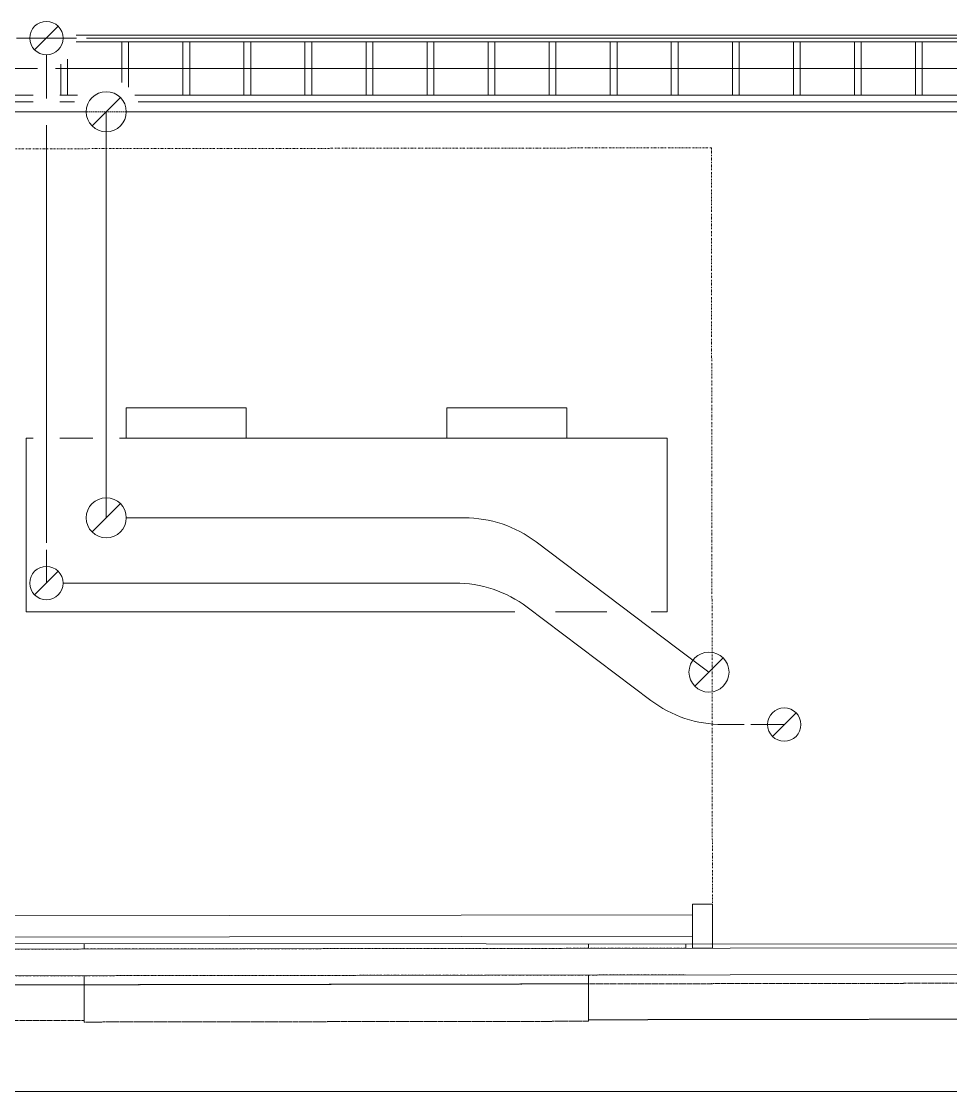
# Model space of a CAD drawing. Header units: centimetres. Extents: x -1762 to 3746, y -261 to 6534.
# Drawn here: x 1106.2 to 1454.1, y 2323.5 to 2724.1 of the extents above; entities that cross this region are included whole.
import ezdxf

# ---------------------------------------------------------------- set-up
doc = ezdxf.new("R2010")
doc.units = ezdxf.units.CM
for name, pattern in [('_Overhead', [0.47625, 0.3175, -0.15875]), ('_Overhead_2_', [0.47625, 0.3175, -0.15875]), ('Hidden', [0.714375, 0.47625, -0.238125]), ('Čerchovaná', [1.2, 0.6, -0.3, 0, -0.3])]:
    doc.linetypes.add(name, pattern=pattern)
for name, color, linetype, lineweight in [('A-CLNG', 7, 'Continuous', 9), ('A-DETL-HDLN', 7, 'Hidden', 9), ('A-DOOR', 7, 'Continuous', 9), ('A-FLOR', 7, 'Continuous', 9), ('A-WALL', 7, 'Continuous', 9), ('E-CABL-TRAY', 7, 'Continuous', 9), ('E-CABL-TRAY-CNTR', 7, 'Continuous', 9), ('M-EQPM', 7, 'Continuous', 9), ('M-HVAC-DUCT', 7, 'Continuous', 9)]:
    doc.layers.add(name, color=color, linetype=linetype, lineweight=lineweight)
doc.layers.add('M-HVAC-DUCT-ANNO', color=7, linetype='Continuous', lineweight=9, true_color=0x007f00)

# ---------------------------------------------------------------- blocks, each defined once
blk = doc.blocks.new('PQ_RVR_EST-01_ZZ_ZZ_MO_T_A_rvt-1-Planta bodega almacenamiento congelados')
at = {"layer": 'A-FLOR', "color": 254, "linetype": '_Overhead', "true_color": 0xd4d4d4}
for p, q in [((420.79, 2362.23), (1960.74, 2364.92)), ((1318.59, 2363.8), (1129.7, 2363.47)), ((1669.84, 2364.41), (1318.59, 2363.8)), ((1129.7, 2363.47), (946.5, 2363.15))]:
    blk.add_line(p, q, dxfattribs=at)
blk = doc.blocks.new('Doors_Industrial_Loading-Systems_sectional-overhead-door_standard-lift_80mm - 2600 x 3000 mm-1401268-Planta bodega almacenamiento congelados')
at = {"layer": 'A-DOOR', "color": 253, "linetype": 'Čerchovaná', "true_color": 0xaaaaaa}
for p, q in [((130, 5), (-130, 5)), ((-140, -5), (-140, -304.59)), ((-130, -5), (130, -5)), ((140, -5), (140, -304.59)), ((-140, -304.59), (140, -304.59))]:
    blk.add_line(p, q, dxfattribs=at)
at = {"layer": 'A-DOOR', "color": 253, "true_color": 0xaaaaaa}
for p, q in [((-140, -5), (-140, -21.5)), ((-132.5, -5), (-140, -5)), ((-132.5, -21.5), (-132.5, -5)), ((132.5, -21.5), (132.5, -5)), ((132.5, -5), (140, -5)), ((140, -5), (140, -21.5)), ((-132.5, -9.5), (132.5, -9.5)), ((-132.5, -10), (-132.5, -17.5)), ((132.5, -17.5), (132.5, -10)), ((-132.5, -17.5), (132.5, -17.5)), ((-140, -21.5), (-132.5, -21.5)), ((140, -21.5), (132.5, -21.5))]:
    blk.add_line(p, q, dxfattribs=at)
blk = doc.blocks.new('PQ_RVR_ARQ-01_ZZ_ZZ_MO_T_A_rvt-1-Planta bodega almacenamiento congelados')
at = {"layer": 'A-CLNG', "color": 254, "lineweight": 18, "true_color": 0xd4d4d4}
blk.add_line((-1446.03, 2381.31), (2016.25, 2378.09), dxfattribs=at)
at = {"layer": 'A-FLOR', "color": 254, "linetype": '_Overhead_2_', "true_color": 0xd4d4d4}
for p, q in [((1129.7, 2378.91), (1129.7, 2376.86)), ((1129.7, 2376.86), (1129.7, 2378.91)), ((1129.7, 2376.86), (1129.7, 2378.91)), ((1129.7, 2378.91), (1129.7, 2376.86)), ((1318.59, 2377.12), (1318.59, 2378.74)), ((1318.59, 2378.74), (1318.59, 2377.12)), ((1318.59, 2378.74), (1318.59, 2377.12)), ((1318.59, 2377.12), (1318.59, 2378.74)), ((1129.7, 2366.86), (1129.7, 2363.47)), ((1129.7, 2350.08), (1129.7, 2366.86)), ((1129.7, 2363.47), (1129.7, 2366.86)), ((1129.7, 2366.86), (1129.7, 2363.47)), ((1318.59, 2363.8), (1318.59, 2367.12)), ((1318.59, 2367.12), (1318.59, 2350.37)), ((1318.59, 2367.12), (1318.59, 2363.8)), ((1318.59, 2363.8), (1318.59, 2367.12)), ((1318.59, 2350.37), (1318.59, 2363.8)), ((1318.59, 2363.8), (1318.59, 2350.37)), ((1318.59, 2350.37), (1318.59, 2363.8)), ((1129.7, 2363.47), (1129.7, 2350.08)), ((1129.7, 2350.08), (1129.7, 2363.47)), ((1129.7, 2363.47), (1129.7, 2350.08)), ((1129.7, 2350.08), (946.5, 2349.8)), ((946.5, 2349.8), (1129.7, 2350.08)), ((1129.7, 2349.52), (1129.7, 2350.08)), ((1129.7, 2350.08), (1129.7, 2349.52)), ((1318.59, 2349.8), (1129.7, 2349.52)), ((1129.7, 2349.52), (1318.59, 2349.8)), ((1669.84, 2350.9), (1318.59, 2350.37)), ((1318.59, 2350.37), (1669.84, 2350.9)), ((1318.59, 2350.37), (1318.59, 2349.8)), ((1318.59, 2349.8), (1318.59, 2350.37)), ((707.08, 2323.48), (2050.83, 2323.48)), ((2050.83, 2323.48), (707.08, 2323.48))]:
    blk.add_line(p, q, dxfattribs=at)
at = {"layer": 'A-WALL', "color": 253, "true_color": 0xaaaaaa}
for p, q in [((-146.27, 2375.1), (2016.25, 2378.09)), ((1354.97, 2378.7), (1354.98, 2377.17)), ((2050.83, 2368.13), (-146.19, 2365.1))]:
    blk.add_line(p, q, dxfattribs=at)
at = {"layer": 'A-DOOR', "color": 253, "lineweight": 9, "true_color": 0xaaaaaa, "rotation": 180.0792221139758}
blk.add_blockref('Doors_Industrial_Loading-Systems_sectional-overhead-door_standard-lift_80mm - 2600 x 3000 mm-1401268-Planta bodega almacenamiento congelados', (1224.98, 2371.99), dxfattribs=at)
blk = doc.blocks.new('M_Round Elbow - 1 D-V91-Planta bodega almacenamiento congelados')
at = {"layer": 'M-HVAC-DUCT', "color": 6, "true_color": 0xff00ff}
blk.add_line((1137.99, 2675.27), (1137.99, 2690.27), dxfattribs=at)
blk = doc.blocks.new('M_Round Elbow - 1 D-1601155-Planta bodega almacenamiento congelados')
at = {"layer": 'M-HVAC-DUCT', "color": 6, "true_color": 0xff00ff}
blk.add_line((763.17, 2538.29), (763.17, 2553.29), dxfattribs=at)
blk = doc.blocks.new('M_Round Tee - Standard-1634865-Planta bodega almacenamiento congelados')
at = {"layer": 'M-HVAC-DUCT', "color": 6, "true_color": 0xff00ff}
blk.add_line((1126.82, 2717.84), (1104.32, 2717.84), dxfattribs=at)
blk = doc.blocks.new('M_Round Elbow - 1 D-1603467-Planta bodega almacenamiento congelados')
at = {"layer": 'M-HVAC-DUCT', "color": 6, "true_color": 0xff00ff}
blk.add_line((757.74, 2513.84), (757.74, 2526.34), dxfattribs=at)
blk = doc.blocks.new('RVR-PQ-Equipo de aire-4 - RVR-PQ-Equipo de aire-4-V101-Planta bodega almacenamiento congelados')
at = {"layer": 'M-EQPM'}
for p, q in [((-114.05, 32.5), (-120, 32.5)), ((-120, 32.5), (-120, -32.5)), ((-78.21, 32.5), (-97.44, 32.5)), ((120, 32.5), (-63, 32.5)), ((120, -32.5), (120, 32.5)), ((-120, -32.5), (84.98, -32.5)), ((-82.46, -32.5), (-82.46, -43.9)), ((-37.54, -43.9), (-37.54, -32.5)), ((37.54, -32.5), (37.54, -43.9)), ((82.46, -43.9), (82.46, -32.5)), ((94.98, -32.5), (107.4, -32.5)), ((117.4, -32.5), (120, -32.5)), ((-82.46, -43.9), (-37.54, -43.9)), ((37.54, -43.9), (82.46, -43.9))]:
    blk.add_line(p, q, dxfattribs=at)

msp = doc.modelspace()

# ---------------------------------------------------------------- linework, layer by layer
at = {"layer": 'A-DETL-HDLN', "color": 6, "true_color": 0xff00ff}
for p, q in [((1145.46, 2690.22), (1130.5, 2690.22)), ((1137.99, 2690.27), (1137.99, 2690.28))]:
    msp.add_line(p, q, dxfattribs=at)
at = {"layer": 'E-CABL-TRAY'}
for p, q in [((1666.45, 2716.43), (1126.68, 2716.43)), ((1666.41, 2718.97), (1126.71, 2718.97)), ((1143.82, 2716.43), (1143.82, 2701.27)), ((1146.36, 2716.43), (1146.36, 2699.51)), ((1166.68, 2716.43), (1166.68, 2696.51)), ((1169.22, 2716.43), (1169.22, 2696.51)), ((1189.54, 2716.43), (1189.54, 2696.51)), ((1192.08, 2716.43), (1192.08, 2696.51)), ((1212.4, 2716.43), (1212.4, 2696.51)), ((1214.94, 2716.43), (1214.94, 2696.51)), ((1235.26, 2716.43), (1235.26, 2696.51)), ((1237.8, 2716.43), (1237.8, 2696.51)), ((1258.12, 2716.43), (1258.12, 2696.51)), ((1260.66, 2716.43), (1260.66, 2696.51)), ((1280.98, 2716.43), (1280.98, 2696.51)), ((1283.52, 2716.43), (1283.52, 2696.51)), ((1303.84, 2716.43), (1303.84, 2696.51)), ((1306.38, 2716.43), (1306.38, 2696.51)), ((1326.7, 2716.43), (1326.7, 2696.51)), ((1329.24, 2716.43), (1329.24, 2696.51)), ((1349.56, 2716.43), (1349.56, 2696.51)), ((1352.1, 2716.43), (1352.1, 2696.51)), ((1372.42, 2716.43), (1372.42, 2696.51)), ((1374.96, 2716.43), (1374.96, 2696.51)), ((1395.28, 2716.43), (1395.28, 2696.51)), ((1397.82, 2716.43), (1397.82, 2696.51)), ((1418.14, 2716.43), (1418.14, 2696.51)), ((1420.68, 2716.43), (1420.68, 2696.51)), ((1441, 2716.43), (1441, 2696.51)), ((1443.54, 2716.43), (1443.54, 2696.51)), ((1123.5, 2709.98), (1123.5, 2696.51)), ((1120.96, 2708.04), (1120.96, 2696.51)), ((1110.57, 2696.51), (762.74, 2696.51)), ((1127.26, 2696.51), (1120.57, 2696.51)), ((1672.56, 2696.51), (1148.72, 2696.51)), ((1110.57, 2693.97), (762.74, 2693.97)), ((1126.1, 2693.97), (1120.57, 2693.97)), ((1672.56, 2693.97), (1149.88, 2693.97))]:
    msp.add_line(p, q, dxfattribs=at)
at = {"layer": 'E-CABL-TRAY-CNTR'}
for p, q in [((1112.18, 2706.47), (761.13, 2706.47)), ((1674.17, 2706.47), (1118.96, 2706.47))]:
    msp.add_line(p, q, dxfattribs=at)
at = {"layer": 'M-HVAC-DUCT', "color": 6, "true_color": 0xff00ff}
for p, q in [((1130.57, 2717.84), (1662.56, 2717.84)), ((1115.57, 2711.59), (1115.57, 2702.84)), ((1115.57, 2702.84), (1115.57, 2695.22)), ((778.17, 2690.22), (1122.99, 2690.22)), ((1130.5, 2690.22), (1122.99, 2690.22)), ((1152.99, 2690.22), (1145.46, 2690.22)), ((1152.99, 2690.22), (1679.12, 2690.22)), ((1115.57, 2685.22), (1115.57, 2528.84)), ((1137.99, 2675.27), (1137.99, 2553.27)), ((1145.49, 2538.27), (1152.99, 2538.27)), ((1152.99, 2538.27), (1271.99, 2538.27)), ((1298.97, 2529.24), (1351.68, 2489.52)), ((1121.82, 2513.84), (1130.57, 2513.84)), ((1130.57, 2513.84), (1268.57, 2513.84)), ((1295.55, 2504.81), (1341.87, 2469.91)), ((1368.85, 2460.88), (1376.85, 2460.88))]:
    msp.add_line(p, q, dxfattribs=at)
for centre, start, end in [((1271.99, 2493.44), 53, 90), ((1268.57, 2469.01), 53, 90), ((1368.85, 2505.71), 233, 270)]:
    msp.add_arc(centre, 44.83, start, end, dxfattribs=at)
at = {"layer": 'M-HVAC-DUCT-ANNO', "color": 6, "true_color": 0xff00ff}
for p, q in [((1119.99, 2722.26), (1111.15, 2713.42)), ((1143.29, 2695.57), (1132.69, 2684.97)), ((1143.29, 2543.57), (1132.69, 2532.97)), ((1119.99, 2518.26), (1111.15, 2509.42)), ((1368.96, 2485.8), (1358.35, 2475.19)), ((1396.27, 2465.3), (1387.43, 2456.46))]:
    msp.add_line(p, q, dxfattribs=at)
for centre, radius, start, end in [((1115.57, 2717.84), 6.25, 0, 180), ((1115.57, 2717.84), 6.25, 180, 0), ((1137.99, 2690.27), 7.5, 0, 180), ((1137.99, 2690.27), 7.5, 180, 0), ((1137.99, 2538.27), 7.5, 0, 180), ((1137.99, 2538.27), 7.5, 180, 0), ((1115.57, 2513.84), 6.25, 0, 180), ((1115.57, 2513.84), 6.25, 180, 0), ((1363.66, 2480.5), 7.5, 0, 180), ((1363.66, 2480.5), 7.5, 180, 0), ((1391.85, 2460.88), 6.25, 0, 180), ((1391.85, 2460.88), 6.25, 180, 0)]:
    msp.add_arc(centre, radius, start, end, dxfattribs=at)

# ---------------------------------------------------------------- block references
at = {"lineweight": 5}
for name in ['PQ_RVR_ARQ-01_ZZ_ZZ_MO_T_A_rvt-1-Planta bodega almacenamiento congelados', 'PQ_RVR_EST-01_ZZ_ZZ_MO_T_A_rvt-1-Planta bodega almacenamiento congelados']:
    msp.add_blockref(name, (0, 0), dxfattribs=at)
at = {"layer": 'M-EQPM', "rotation": 180}
msp.add_blockref('RVR-PQ-Equipo de aire-4 - RVR-PQ-Equipo de aire-4-V101-Planta bodega almacenamiento congelados', (1227.96, 2535.56), dxfattribs=at)
at = {"layer": 'M-HVAC-DUCT', "color": 6, "true_color": 0xff00ff}
for name, p in [('M_Round Tee - Standard-1634865-Planta bodega almacenamiento congelados', (0, 0)), ('M_Round Elbow - 1 D-V91-Planta bodega almacenamiento congelados', (0, 0)), ('M_Round Elbow - 1 D-1601155-Planta bodega almacenamiento congelados', (374.82, -0.02)), ('M_Round Elbow - 1 D-1603467-Planta bodega almacenamiento congelados', (357.83, 0))]:
    msp.add_blockref(name, p, dxfattribs=at)
for name, p, rotation in [('M_Round Elbow - 1 D-1601155-Planta bodega almacenamiento congelados', (2931.54, 343.42), 52.99999999999903), ('M_Round Elbow - 1 D-1603467-Planta bodega almacenamiento congelados', (3905.69, 1703.14), 90)]:
    msp.add_blockref(name, p, dxfattribs=dict(at, rotation=rotation))

doc.saveas('drawing.dxf')
